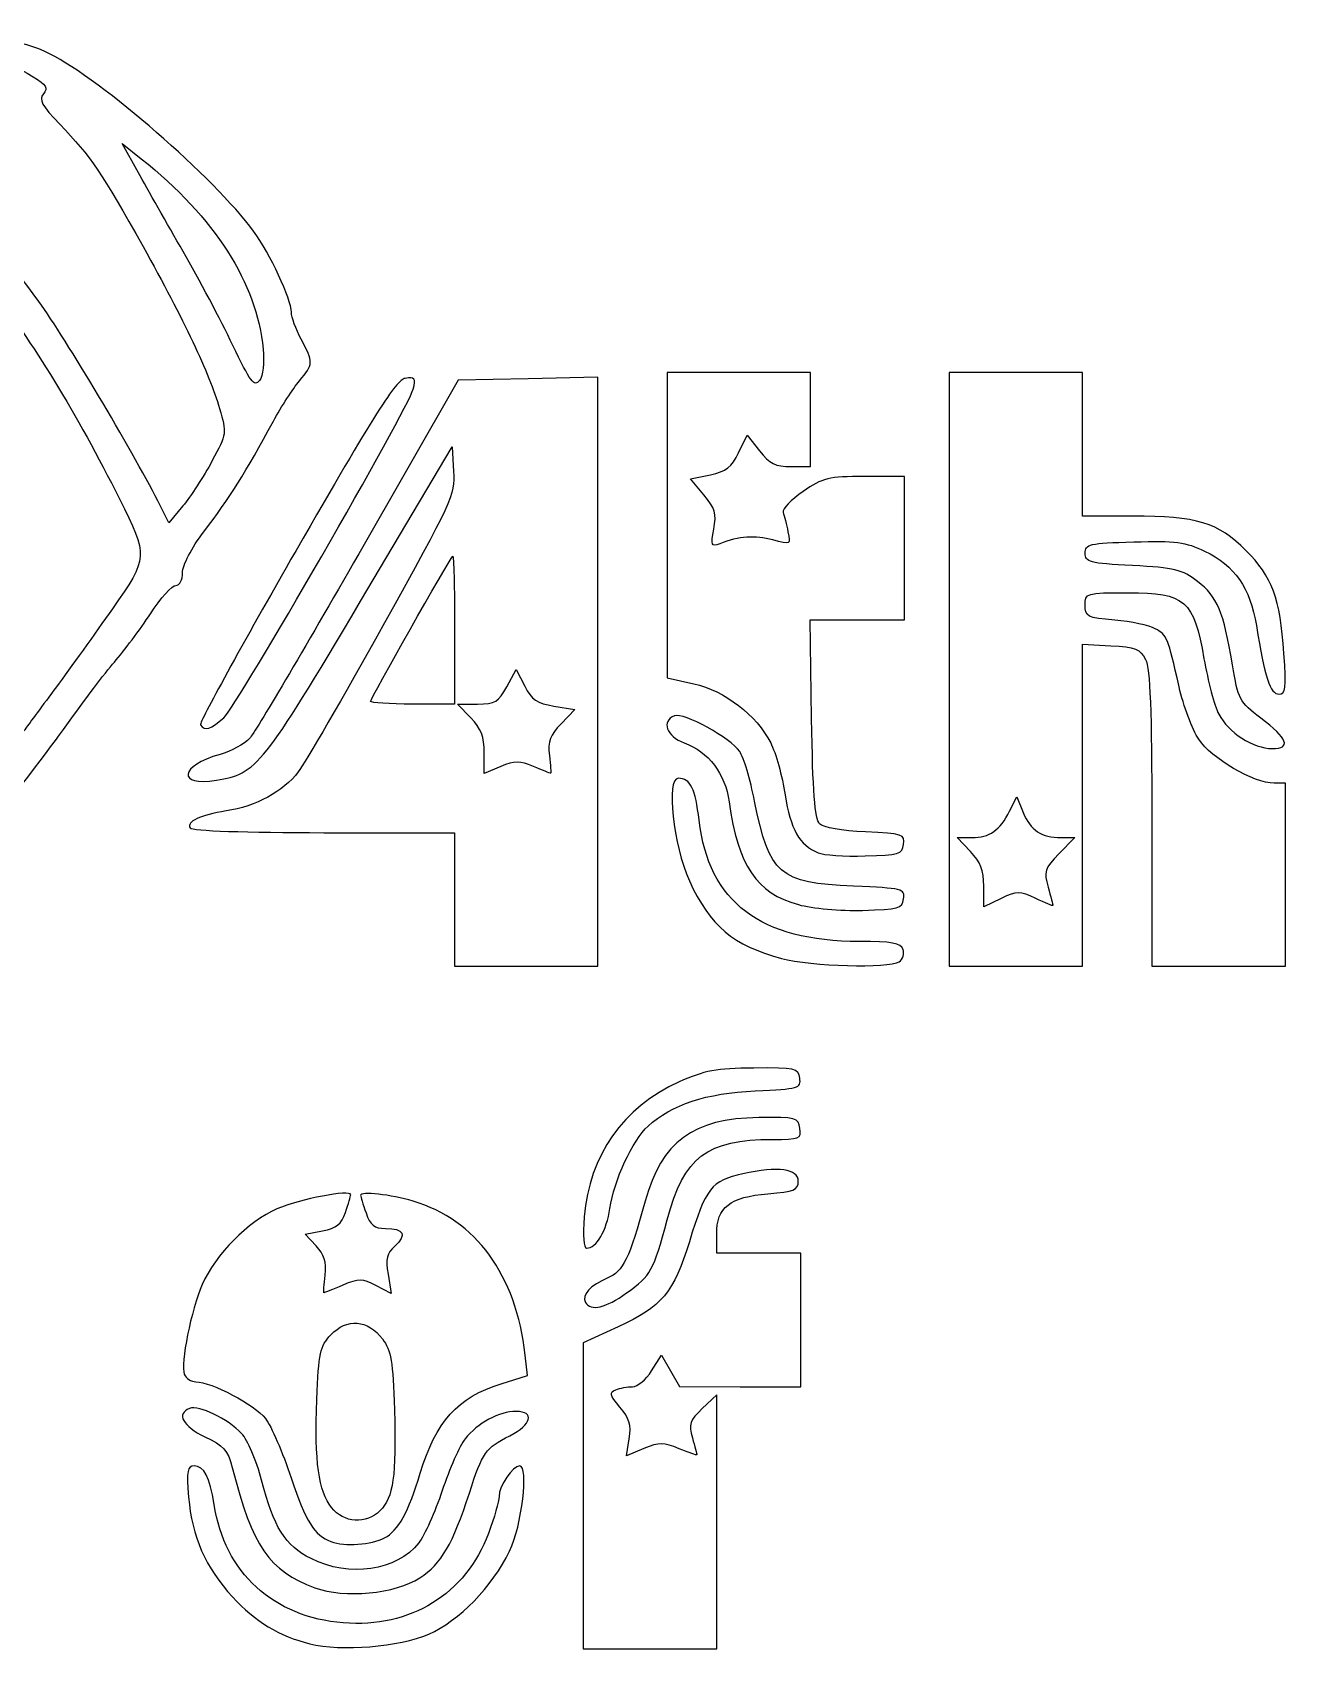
# Model space of a CAD drawing. Header units: centimetres. Extents: x -8.9 to 8.5, y -13.5 to 12.8.
# Drawn here: x 1.33 to 8.06, y 4.12 to 12.78 of the extents above; entities that cross this region are included whole.
import ezdxf

# ---------------------------------------------------------------- set-up
doc = ezdxf.new("R2010")
doc.units = ezdxf.units.CM
doc.header["$MEASUREMENT"] = 0
doc.layers.add('Layer 1', color=7, linetype='Continuous')

msp = doc.modelspace()

# ---------------------------------------------------------------- linework, layer by layer
at = {"layer": 'Layer 1'}
for points, knots in [([(-2.74849, 6.02835), (-2.78274, 6.0626), (-2.76514, 6.11707), (-2.67353, 6.26028), (-2.67353, 6.26028), (-2.6226, 6.3399), (-2.58093, 6.41017), (-2.58093, 6.41643), (-2.58093, 6.41643), (-2.58093, 6.42269), (-2.62716, 6.38159), (-2.68365, 6.3251), (-2.68365, 6.3251), (-2.79097, 6.21778), (-2.87028, 6.19627), (-2.92326, 6.26011), (-2.92326, 6.26011), (-2.94876, 6.29083), (-2.9218, 6.32894), (-2.77824, 6.46516), (-2.77824, 6.46516), (-2.68126, 6.55719), (-2.54956, 6.71322), (-2.48558, 6.8119), (-2.48558, 6.8119), (-2.36065, 7.00459), (-2.35116, 7.02703), (-2.40232, 7.00868), (-2.40232, 7.00868), (-2.49595, 6.97511), (-2.61147, 7.14663), (-2.73949, 7.50934), (-2.73949, 7.50934), (-2.82667, 7.75634), (-2.90485, 8.13273), (-2.88158, 8.19338), (-2.88158, 8.19338), (-2.87303, 8.21566), (-2.87941, 8.25001), (-2.89578, 8.26973), (-2.89578, 8.26973), (-2.91835, 8.29693), (-2.91512, 8.3142), (-2.8824, 8.34136), (-2.8824, 8.34136), (-2.81345, 8.39859), (-2.51323, 8.79327), (-2.46152, 8.89468), (-2.46152, 8.89468), (-2.43555, 8.94561), (-2.33448, 9.07063), (-2.23694, 9.17249), (-2.23694, 9.17249), (-2.13939, 9.27435), (-1.98482, 9.45295), (-1.89345, 9.56937), (-1.89345, 9.56937), (-1.62204, 9.91517), (-1.28691, 10.31535), (-1.03311, 10.59673), (-1.03311, 10.59673), (-0.90214, 10.74193), (-0.74716, 10.91545), (-0.68872, 10.98234), (-0.68872, 10.98234), (-0.63027, 11.04923), (-0.4993, 11.18126), (-0.39768, 11.27575), (-0.39768, 11.27575), (0.18591, 11.81835), (0.77459, 12.43579), (0.89725, 12.63395), (0.89725, 12.63395), (0.92584, 12.68013), (0.96159, 12.72744), (0.9767, 12.73909), (0.9767, 12.73909), (1.02756, 12.7783), (1.27358, 12.73629), (1.41726, 12.66386), (1.41726, 12.66386), (1.69975, 12.52146), (2.29775, 12.00146), (2.50899, 11.71454), (2.50899, 11.71454), (2.59595, 11.59643), (2.71074, 11.34998), (2.71074, 11.2814), (2.71074, 11.2814), (2.71074, 11.25613), (2.73455, 11.19103), (2.76366, 11.13673), (2.76366, 11.13673), (2.83024, 11.0125), (2.82991, 11.00487), (2.75393, 10.91416), (2.75393, 10.91416), (2.71947, 10.87303), (2.65697, 10.77624), (2.61502, 10.69908), (2.61502, 10.69908), (2.46494, 10.42299), (2.37955, 10.28723), (2.24273, 10.10716), (2.24273, 10.10716), (2.17665, 10.02019), (2.12866, 9.92836), (2.12866, 9.88888), (2.12866, 9.88888), (2.12866, 9.84909), (2.1137, 9.82072), (2.09272, 9.82072), (2.09272, 9.82072), (2.07295, 9.82072), (2.01172, 9.75226), (1.95664, 9.66858), (1.95664, 9.66858), (1.90156, 9.58491), (1.815, 9.46882), (1.76427, 9.41061), (1.76427, 9.41061), (1.71354, 9.3524), (1.59916, 9.20157), (1.51009, 9.07542), (1.51009, 9.07542), (1.42102, 8.94927), (1.21023, 8.67543), (1.04168, 8.46688), (1.04168, 8.46688), (0.87312, 8.25833), (0.69669, 8.03412), (0.6496, 7.96863), (0.6496, 7.96863), (0.60251, 7.90315), (0.44818, 7.72455), (0.30664, 7.57175), (0.30664, 7.57175), (0.1651, 7.41895), (-0.10197, 7.11296), (-0.28686, 6.89176), (-0.28686, 6.89176), (-0.47175, 6.67056), (-0.67823, 6.44434), (-0.7457, 6.38905), (-0.7457, 6.38905), (-0.81317, 6.33376), (-0.89949, 6.26015), (-0.93751, 6.22548), (-0.93751, 6.22548), (-1.02909, 6.14198), (-1.15593, 6.09008), (-1.26846, 6.09008), (-1.26846, 6.09008), (-1.38852, 6.09008), (-1.68796, 6.24683), (-1.84009, 6.38932), (-1.84009, 6.38932), (-1.90557, 6.45065), (-2.00237, 6.54034), (-2.0552, 6.58862), (-2.0552, 6.58862), (-2.0552, 6.58862), (-2.15125, 6.6764), (-2.15125, 6.6764), (-2.15125, 6.6764), (-2.15125, 6.6764), (-2.2989, 6.48246), (-2.2989, 6.48246), (-2.2989, 6.48246), (-2.38011, 6.37579), (-2.47083, 6.25687), (-2.5005, 6.21819), (-2.5005, 6.21819), (-2.53018, 6.17951), (-2.55446, 6.12933), (-2.55446, 6.10667), (-2.55446, 6.10667), (-2.55446, 6.04036), (-2.70125, 5.98111), (-2.74849, 6.02834), (-2.74849, 6.02834), (-2.74849, 6.02834), (-2.74849, 6.02835), (-2.74849, 6.02835)], [0, 0, 0, 0, 0.0212766, 0.0212766, 0.0212766, 0.0212766, 0.0425532, 0.0425532, 0.0425532, 0.0425532, 0.0638298, 0.0638298, 0.0638298, 0.0638298, 0.0851064, 0.0851064, 0.0851064, 0.0851064, 0.106383, 0.106383, 0.106383, 0.106383, 0.1276596, 0.1276596, 0.1276596, 0.1276596, 0.1489362, 0.1489362, 0.1489362, 0.1489362, 0.1702128, 0.1702128, 0.1702128, 0.1702128, 0.1914894, 0.1914894, 0.1914894, 0.1914894, 0.212766, 0.212766, 0.212766, 0.212766, 0.2340426, 0.2340426, 0.2340426, 0.2340426, 0.2553191, 0.2553191, 0.2553191, 0.2553191, 0.2765957, 0.2765957, 0.2765957, 0.2765957, 0.2978723, 0.2978723, 0.2978723, 0.2978723, 0.3191489, 0.3191489, 0.3191489, 0.3191489, 0.3404255, 0.3404255, 0.3404255, 0.3404255, 0.3617021, 0.3617021, 0.3617021, 0.3617021, 0.3829787, 0.3829787, 0.3829787, 0.3829787, 0.4042553, 0.4042553, 0.4042553, 0.4042553, 0.4255319, 0.4255319, 0.4255319, 0.4255319, 0.4468085, 0.4468085, 0.4468085, 0.4468085, 0.4680851, 0.4680851, 0.4680851, 0.4680851, 0.4893617, 0.4893617, 0.4893617, 0.4893617, 0.5106383, 0.5106383, 0.5106383, 0.5106383, 0.5319149, 0.5319149, 0.5319149, 0.5319149, 0.5531915, 0.5531915, 0.5531915, 0.5531915, 0.5744681, 0.5744681, 0.5744681, 0.5744681, 0.5957447, 0.5957447, 0.5957447, 0.5957447, 0.6170213, 0.6170213, 0.6170213, 0.6170213, 0.6382979, 0.6382979, 0.6382979, 0.6382979, 0.6595745, 0.6595745, 0.6595745, 0.6595745, 0.6808511, 0.6808511, 0.6808511, 0.6808511, 0.7021277, 0.7021277, 0.7021277, 0.7021277, 0.7234043, 0.7234043, 0.7234043, 0.7234043, 0.7446809, 0.7446809, 0.7446809, 0.7446809, 0.7659574, 0.7659574, 0.7659574, 0.7659574, 0.787234, 0.787234, 0.787234, 0.787234, 0.8085106, 0.8085106, 0.8085106, 0.8085106, 0.8297872, 0.8297872, 0.8297872, 0.8297872, 0.8510638, 0.8510638, 0.8510638, 0.8510638, 0.8723404, 0.8723404, 0.8723404, 0.8723404, 0.893617, 0.893617, 0.893617, 0.893617, 0.9148936, 0.9148936, 0.9148936, 0.9148936, 0.9361702, 0.9361702, 0.9361702, 0.9361702, 0.9574468, 0.9574468, 0.9574468, 0.9574468, 1, 1, 1, 1]), ([(2.28613, 10.4852), (2.36517, 10.63209), (2.36562, 10.63523), (2.32661, 10.7666), (2.32661, 10.7666), (2.26985, 10.95774), (2.1368, 11.23938), (1.91727, 11.63311), (1.91727, 11.63311), (1.69841, 12.02565), (1.63886, 12.11307), (1.47216, 12.28664), (1.47216, 12.28664), (1.37482, 12.38799), (1.35859, 12.41809), (1.38446, 12.44925), (1.38446, 12.44925), (1.41041, 12.48051), (1.40032, 12.49729), (1.32926, 12.5411), (1.32926, 12.5411), (1.14977, 12.65176), (1.11347, 12.6456), (0.9943, 12.48429), (0.9943, 12.48429), (0.93519, 12.40427), (0.85523, 12.30504), (0.81662, 12.26377), (0.81662, 12.26377), (0.65534, 12.09139), (0.65529, 12.08849), (0.81045, 11.94641), (0.81045, 11.94641), (1.04956, 11.72747), (1.19937, 11.56182), (1.36035, 11.3384), (1.36035, 11.3384), (1.50341, 11.13985), (1.8549, 10.55014), (1.99596, 10.27202), (1.99596, 10.27202), (1.99596, 10.27202), (2.05557, 10.15448), (2.05557, 10.15448), (2.05557, 10.15448), (2.05557, 10.15448), (2.13089, 10.24557), (2.13089, 10.24557), (2.13089, 10.24557), (2.17232, 10.29567), (2.24218, 10.4035), (2.28614, 10.4852), (2.28614, 10.4852), (2.28614, 10.4852), (2.28613, 10.4852), (2.28613, 10.4852)], [0, 0, 0, 0, 0.0666667, 0.0666667, 0.0666667, 0.0666667, 0.1333333, 0.1333333, 0.1333333, 0.1333333, 0.2, 0.2, 0.2, 0.2, 0.2666667, 0.2666667, 0.2666667, 0.2666667, 0.3333333, 0.3333333, 0.3333333, 0.3333333, 0.4, 0.4, 0.4, 0.4, 0.4666667, 0.4666667, 0.4666667, 0.4666667, 0.5333333, 0.5333333, 0.5333333, 0.5333333, 0.6, 0.6, 0.6, 0.6, 0.6666667, 0.6666667, 0.6666667, 0.6666667, 0.7333333, 0.7333333, 0.7333333, 0.7333333, 0.8, 0.8, 0.8, 0.8, 0.8666667, 0.8666667, 0.8666667, 0.8666667, 1, 1, 1, 1]), ([(2.55969, 11.08463), (2.5253, 11.4391), (2.30364, 11.78516), (1.9077, 12.10252), (1.9077, 12.10252), (1.9077, 12.10252), (1.8058, 12.1842), (1.8058, 12.1842), (1.8058, 12.1842), (1.8058, 12.1842), (1.89233, 12.02772), (1.89233, 12.02772), (1.89233, 12.02772), (1.93992, 11.94166), (2.04752, 11.75218), (2.13143, 11.60666), (2.13143, 11.60666), (2.21534, 11.46114), (2.33453, 11.23653), (2.39629, 11.10753), (2.39629, 11.10753), (2.49192, 10.90779), (2.51328, 10.87941), (2.5402, 10.91624), (2.5402, 10.91624), (2.55899, 10.94193), (2.5669, 11.01029), (2.55968, 11.08464), (2.55968, 11.08464), (2.55968, 11.08464), (2.55969, 11.08463), (2.55969, 11.08463)], [0, 0, 0, 0, 0.1111111, 0.1111111, 0.1111111, 0.1111111, 0.2222222, 0.2222222, 0.2222222, 0.2222222, 0.3333333, 0.3333333, 0.3333333, 0.3333333, 0.4444444, 0.4444444, 0.4444444, 0.4444444, 0.5555556, 0.5555556, 0.5555556, 0.5555556, 0.6666667, 0.6666667, 0.6666667, 0.6666667, 0.7777778, 0.7777778, 0.7777778, 0.7777778, 1, 1, 1, 1]), ([(1.45397, 9.27833), (1.52673, 9.37651), (1.66133, 9.56383), (1.75309, 9.69459), (1.75309, 9.69459), (1.94529, 9.96849), (1.94573, 9.97539), (1.79096, 10.28373), (1.79096, 10.28373), (1.56112, 10.74162), (1.32625, 11.12507), (1.09409, 11.42144), (1.09409, 11.42144), (0.97356, 11.57531), (0.59268, 11.93738), (0.55135, 11.93738), (0.55135, 11.93738), (0.52938, 11.93738), (-0.01384, 11.41664), (-0.04875, 11.3621), (-0.04875, 11.3621), (-0.06154, 11.34212), (-0.04777, 11.30578), (-0.01367, 11.2695), (-0.01367, 11.2695), (0.0172, 11.23665), (0.0971, 11.13239), (0.16389, 11.0378), (0.16389, 11.0378), (0.23068, 10.94321), (0.33423, 10.80629), (0.39401, 10.73353), (0.39401, 10.73353), (0.79004, 10.25152), (0.96012, 9.93388), (1.1661, 9.29155), (1.1661, 9.29155), (1.26231, 8.99155), (1.25425, 9.00676), (1.29049, 9.05678), (1.29049, 9.05678), (1.30764, 9.08045), (1.38121, 9.18015), (1.45397, 9.27834), (1.45397, 9.27834), (1.45397, 9.27834), (1.45397, 9.27833), (1.45397, 9.27833)], [0, 0, 0, 0, 0.0769231, 0.0769231, 0.0769231, 0.0769231, 0.1538462, 0.1538462, 0.1538462, 0.1538462, 0.2307692, 0.2307692, 0.2307692, 0.2307692, 0.3076923, 0.3076923, 0.3076923, 0.3076923, 0.3846154, 0.3846154, 0.3846154, 0.3846154, 0.4615385, 0.4615385, 0.4615385, 0.4615385, 0.5384615, 0.5384615, 0.5384615, 0.5384615, 0.6153846, 0.6153846, 0.6153846, 0.6153846, 0.6923077, 0.6923077, 0.6923077, 0.6923077, 0.7692308, 0.7692308, 0.7692308, 0.7692308, 0.8461538, 0.8461538, 0.8461538, 0.8461538, 1, 1, 1, 1]), ([(3.58386, 8.1406), (3.58386, 8.1406), (3.58386, 8.49779), (3.58386, 8.49779), (3.58386, 8.49779), (3.58386, 8.49779), (2.88428, 8.49779), (2.88428, 8.49779), (2.88428, 8.49779), (2.47107, 8.49779), (2.17834, 8.50808), (2.16916, 8.52292), (2.16916, 8.52292), (2.14809, 8.55701), (2.22407, 8.59275), (2.36259, 8.61393), (2.36259, 8.61393), (2.51992, 8.63798), (2.6682, 8.71837), (2.74786, 8.82282), (2.74786, 8.82282), (2.78452, 8.87088), (2.98823, 9.22252), (3.20055, 9.60423), (3.20055, 9.60423), (3.57004, 10.26852), (3.58624, 10.30391), (3.57861, 10.43016), (3.57861, 10.43016), (3.57861, 10.43016), (3.57064, 10.56206), (3.57064, 10.56206), (3.57064, 10.56206), (3.57064, 10.56206), (3.08116, 9.73593), (3.08116, 9.73593), (3.08116, 9.73593), (2.56033, 8.85689), (2.52452, 8.81236), (2.31102, 8.77822), (2.31102, 8.77822), (2.09726, 8.74404), (2.11202, 8.85515), (2.3294, 8.91657), (2.3294, 8.91657), (2.38888, 8.93338), (2.46032, 8.97216), (2.48815, 9.00277), (2.48815, 9.00277), (2.51598, 9.03337), (2.77824, 9.47698), (3.07094, 9.98857), (3.07094, 9.98857), (3.07094, 9.98857), (3.60312, 10.91873), (3.60312, 10.91873), (3.60312, 10.91873), (3.60312, 10.91873), (3.97714, 10.92607), (3.97714, 10.92607), (3.97714, 10.92607), (3.97714, 10.92607), (4.35116, 10.93341), (4.35116, 10.93341), (4.35116, 10.93341), (4.35116, 10.93341), (4.35116, 9.35841), (4.35116, 9.35841), (4.35116, 9.35841), (4.35116, 9.35841), (4.35116, 7.78341), (4.35116, 7.78341), (4.35116, 7.78341), (4.35116, 7.78341), (3.96751, 7.78341), (3.96751, 7.78341), (3.96751, 7.78341), (3.96751, 7.78341), (3.58386, 7.78341), (3.58386, 7.78341), (3.58386, 7.78341), (3.58386, 7.78341), (3.58386, 8.1406), (3.58386, 8.1406)], [0, 0, 0, 0, 0.0454545, 0.0454545, 0.0454545, 0.0454545, 0.0909091, 0.0909091, 0.0909091, 0.0909091, 0.1363636, 0.1363636, 0.1363636, 0.1363636, 0.1818182, 0.1818182, 0.1818182, 0.1818182, 0.2272727, 0.2272727, 0.2272727, 0.2272727, 0.2727273, 0.2727273, 0.2727273, 0.2727273, 0.3181818, 0.3181818, 0.3181818, 0.3181818, 0.3636364, 0.3636364, 0.3636364, 0.3636364, 0.4090909, 0.4090909, 0.4090909, 0.4090909, 0.4545455, 0.4545455, 0.4545455, 0.4545455, 0.5, 0.5, 0.5, 0.5, 0.5454545, 0.5454545, 0.5454545, 0.5454545, 0.5909091, 0.5909091, 0.5909091, 0.5909091, 0.6363636, 0.6363636, 0.6363636, 0.6363636, 0.6818182, 0.6818182, 0.6818182, 0.6818182, 0.7272727, 0.7272727, 0.7272727, 0.7272727, 0.7727273, 0.7727273, 0.7727273, 0.7727273, 0.8181818, 0.8181818, 0.8181818, 0.8181818, 0.8636364, 0.8636364, 0.8636364, 0.8636364, 0.9090909, 0.9090909, 0.9090909, 0.9090909, 1, 1, 1, 1]), ([(2.22465, 9.07437), (2.21752, 9.0859), (2.44751, 9.50559), (2.73573, 10.00703), (2.73573, 10.00703), (3.15479, 10.73609), (3.27171, 10.92051), (3.31942, 10.92763), (3.31942, 10.92763), (3.3711, 10.93535), (3.37687, 10.92774), (3.36256, 10.87072), (3.36256, 10.87072), (3.33626, 10.76594), (2.4216, 9.17878), (2.34957, 9.11294), (2.34957, 9.11294), (2.2811, 9.05035), (2.24616, 9.03956), (2.22465, 9.07437)], [0, 0, 0, 0, 0.1666667, 0.1666667, 0.1666667, 0.1666667, 0.3333333, 0.3333333, 0.3333333, 0.3333333, 0.5, 0.5, 0.5, 0.5, 0.6666667, 0.6666667, 0.6666667, 0.6666667, 1, 1, 1, 1]), ([(5.52854, 8.38998), (5.42896, 8.43173), (5.38071, 8.51652), (5.35231, 8.69971), (5.35231, 8.69971), (5.33681, 8.79966), (5.30208, 8.92481), (5.27511, 8.97781), (5.27511, 8.97781), (5.19982, 9.12583), (5.02852, 9.25772), (4.86363, 9.29462), (4.86363, 9.29462), (4.86363, 9.29462), (4.72156, 9.32641), (4.72156, 9.32641), (4.72156, 9.32641), (4.72156, 9.32641), (4.72156, 10.14241), (4.72156, 10.14241), (4.72156, 10.14241), (4.72156, 10.14241), (4.72156, 10.95841), (4.72156, 10.95841), (4.72156, 10.95841), (4.72156, 10.95841), (5.10521, 10.95841), (5.10521, 10.95841), (5.10521, 10.95841), (5.10521, 10.95841), (5.48886, 10.95841), (5.48886, 10.95841), (5.48886, 10.95841), (5.48886, 10.95841), (5.48886, 10.70706), (5.48886, 10.70706), (5.48886, 10.70706), (5.48886, 10.70706), (5.48886, 10.45571), (5.48886, 10.45571), (5.48886, 10.45571), (5.48886, 10.45571), (5.38494, 10.45571), (5.38494, 10.45571), (5.38494, 10.45571), (5.29954, 10.45571), (5.26925, 10.47075), (5.21495, 10.54014), (5.21495, 10.54014), (5.21495, 10.54014), (5.14887, 10.62457), (5.14887, 10.62457), (5.14887, 10.62457), (5.14887, 10.62457), (5.10374, 10.52994), (5.10374, 10.52994), (5.10374, 10.52994), (5.06727, 10.45346), (5.0382, 10.43092), (4.95223, 10.41243), (4.95223, 10.41243), (4.95223, 10.41243), (4.84584, 10.38956), (4.84584, 10.38956), (4.84584, 10.38956), (4.84584, 10.38956), (4.9174, 10.30469), (4.9174, 10.30469), (4.9174, 10.30469), (4.97806, 10.23275), (4.98616, 10.20489), (4.97058, 10.12183), (4.97058, 10.12183), (4.95393, 10.03309), (4.95692, 10.02566), (5.00224, 10.04319), (5.00224, 10.04319), (5.10572, 10.0832), (5.19211, 10.08935), (5.28605, 10.06342), (5.28605, 10.06342), (5.38194, 10.03694), (5.38279, 10.0374), (5.36755, 10.10728), (5.36755, 10.10728), (5.35908, 10.14612), (5.34766, 10.19253), (5.34217, 10.21042), (5.34217, 10.21042), (5.33668, 10.22831), (5.38447, 10.27891), (5.44837, 10.32287), (5.44837, 10.32287), (5.55408, 10.3956), (5.58377, 10.4028), (5.77806, 10.4028), (5.77806, 10.4028), (5.77806, 10.4028), (5.99157, 10.4028), (5.99157, 10.4028), (5.99157, 10.4028), (5.99157, 10.4028), (5.99157, 10.01915), (5.99157, 10.01915), (5.99157, 10.01915), (5.99157, 10.01915), (5.99157, 9.6355), (5.99157, 9.6355), (5.99157, 9.6355), (5.99157, 9.6355), (5.73867, 9.6355), (5.73867, 9.6355), (5.73867, 9.6355), (5.73867, 9.6355), (5.48577, 9.6355), (5.48577, 9.6355), (5.48577, 9.6355), (5.48577, 9.6355), (5.49393, 9.1076), (5.49393, 9.1076), (5.49393, 9.1076), (5.49992, 8.7199), (5.51118, 8.57061), (5.53634, 8.5455), (5.53634, 8.5455), (5.55668, 8.5252), (5.65669, 8.5074), (5.78255, 8.50168), (5.78255, 8.50168), (5.98159, 8.49264), (5.99401, 8.4886), (5.98642, 8.43539), (5.98642, 8.43539), (5.97906, 8.38381), (5.96053, 8.37824), (5.7799, 8.37326), (5.7799, 8.37326), (5.67076, 8.37025), (5.55765, 8.37778), (5.52855, 8.38998), (5.52855, 8.38998), (5.52855, 8.38998), (5.52854, 8.38998), (5.52854, 8.38998)], [0, 0, 0, 0, 0.027027, 0.027027, 0.027027, 0.027027, 0.0540541, 0.0540541, 0.0540541, 0.0540541, 0.0810811, 0.0810811, 0.0810811, 0.0810811, 0.1081081, 0.1081081, 0.1081081, 0.1081081, 0.1351351, 0.1351351, 0.1351351, 0.1351351, 0.1621622, 0.1621622, 0.1621622, 0.1621622, 0.1891892, 0.1891892, 0.1891892, 0.1891892, 0.2162162, 0.2162162, 0.2162162, 0.2162162, 0.2432432, 0.2432432, 0.2432432, 0.2432432, 0.2702703, 0.2702703, 0.2702703, 0.2702703, 0.2972973, 0.2972973, 0.2972973, 0.2972973, 0.3243243, 0.3243243, 0.3243243, 0.3243243, 0.3513514, 0.3513514, 0.3513514, 0.3513514, 0.3783784, 0.3783784, 0.3783784, 0.3783784, 0.4054054, 0.4054054, 0.4054054, 0.4054054, 0.4324324, 0.4324324, 0.4324324, 0.4324324, 0.4594595, 0.4594595, 0.4594595, 0.4594595, 0.4864865, 0.4864865, 0.4864865, 0.4864865, 0.5135135, 0.5135135, 0.5135135, 0.5135135, 0.5405405, 0.5405405, 0.5405405, 0.5405405, 0.5675676, 0.5675676, 0.5675676, 0.5675676, 0.5945946, 0.5945946, 0.5945946, 0.5945946, 0.6216216, 0.6216216, 0.6216216, 0.6216216, 0.6486486, 0.6486486, 0.6486486, 0.6486486, 0.6756757, 0.6756757, 0.6756757, 0.6756757, 0.7027027, 0.7027027, 0.7027027, 0.7027027, 0.7297297, 0.7297297, 0.7297297, 0.7297297, 0.7567568, 0.7567568, 0.7567568, 0.7567568, 0.7837838, 0.7837838, 0.7837838, 0.7837838, 0.8108108, 0.8108108, 0.8108108, 0.8108108, 0.8378378, 0.8378378, 0.8378378, 0.8378378, 0.8648649, 0.8648649, 0.8648649, 0.8648649, 0.8918919, 0.8918919, 0.8918919, 0.8918919, 0.9189189, 0.9189189, 0.9189189, 0.9189189, 0.9459459, 0.9459459, 0.9459459, 0.9459459, 1, 1, 1, 1]), ([(6.22969, 9.37091), (6.22969, 9.37091), (6.22969, 10.95841), (6.22969, 10.95841), (6.22969, 10.95841), (6.22969, 10.95841), (6.58688, 10.95841), (6.58688, 10.95841), (6.58688, 10.95841), (6.58688, 10.95841), (6.94407, 10.95841), (6.94407, 10.95841), (6.94407, 10.95841), (6.94407, 10.95841), (6.94407, 10.57476), (6.94407, 10.57476), (6.94407, 10.57476), (6.94407, 10.57476), (6.94407, 10.19111), (6.94407, 10.19111), (6.94407, 10.19111), (6.94407, 10.19111), (7.2122, 10.19111), (7.2122, 10.19111), (7.2122, 10.19111), (7.55565, 10.19111), (7.66761, 10.157), (7.81774, 10.00663), (7.81774, 10.00663), (7.95851, 9.86564), (7.99992, 9.75356), (8.0209, 9.45689), (8.0209, 9.45689), (8.03426, 9.26797), (8.03063, 9.23861), (7.99398, 9.23861), (7.99398, 9.23861), (7.94775, 9.23861), (7.91813, 9.32849), (7.87319, 9.60507), (7.87319, 9.60507), (7.8402, 9.80812), (7.75876, 9.92532), (7.59586, 10.00418), (7.59586, 10.00418), (7.49615, 10.05245), (7.44044, 10.05968), (7.21811, 10.05319), (7.21811, 10.05319), (6.97749, 10.04617), (6.95732, 10.04149), (6.95732, 9.99267), (6.95732, 9.99267), (6.95732, 9.94436), (6.97937, 9.9386), (7.21075, 9.92652), (7.21075, 9.92652), (7.43522, 9.9148), (7.47503, 9.90501), (7.55917, 9.84082), (7.55917, 9.84082), (7.66486, 9.7602), (7.69746, 9.68224), (7.74506, 9.39629), (7.74506, 9.39629), (7.77602, 9.21031), (7.78304, 9.19709), (7.89659, 9.11106), (7.89659, 9.11106), (8.04179, 9.00105), (8.06193, 8.94751), (7.95806, 8.94765), (7.95806, 8.94765), (7.85665, 8.94778), (7.72285, 9.03383), (7.67243, 9.13133), (7.67243, 9.13133), (7.6496, 9.17549), (7.6139, 9.30909), (7.5931, 9.42823), (7.5931, 9.42823), (7.53845, 9.7413), (7.4929, 9.78099), (7.18829, 9.78099), (7.18829, 9.78099), (6.95956, 9.78099), (6.95732, 9.78035), (6.95732, 9.71484), (6.95732, 9.71484), (6.95732, 9.65318), (6.96808, 9.64775), (7.11607, 9.63482), (7.11607, 9.63482), (7.20338, 9.62719), (7.3008, 9.60636), (7.33256, 9.58855), (7.33256, 9.58855), (7.39615, 9.55287), (7.39945, 9.54483), (7.45982, 9.27828), (7.45982, 9.27828), (7.48289, 9.17642), (7.53027, 9.04989), (7.56511, 8.9971), (7.56511, 8.9971), (7.63236, 8.89521), (7.86035, 8.76234), (7.96792, 8.76234), (7.96792, 8.76234), (7.96792, 8.76234), (8.02887, 8.76234), (8.02887, 8.76234), (8.02887, 8.76234), (8.02887, 8.76234), (8.02887, 8.27286), (8.02887, 8.27286), (8.02887, 8.27286), (8.02887, 8.27286), (8.02887, 7.78338), (8.02887, 7.78338), (8.02887, 7.78338), (8.02887, 7.78338), (7.67168, 7.78338), (7.67168, 7.78338), (7.67168, 7.78338), (7.67168, 7.78338), (7.31449, 7.78338), (7.31449, 7.78338), (7.31449, 7.78338), (7.31449, 7.78338), (7.31409, 8.57052), (7.31409, 8.57052), (7.31409, 8.57052), (7.3138, 9.15025), (7.30492, 9.37508), (7.28036, 9.4238), (7.28036, 9.4238), (7.25152, 9.48103), (7.2266, 9.49102), (7.09554, 9.49788), (7.09554, 9.49788), (7.09554, 9.49788), (6.94406, 9.50582), (6.94406, 9.50582), (6.94406, 9.50582), (6.94406, 9.50582), (6.94406, 8.6446), (6.94406, 8.6446), (6.94406, 8.6446), (6.94406, 8.6446), (6.94406, 7.78338), (6.94406, 7.78338), (6.94406, 7.78338), (6.94406, 7.78338), (6.58687, 7.78338), (6.58687, 7.78338), (6.58687, 7.78338), (6.58687, 7.78338), (6.22968, 7.78338), (6.22968, 7.78338), (6.22968, 7.78338), (6.22968, 7.78338), (6.22968, 9.37088), (6.22968, 9.37088), (6.22968, 9.37088), (6.22968, 9.37088), (6.22969, 9.37091), (6.22969, 9.37091)], [0, 0, 0, 0, 0.0232558, 0.0232558, 0.0232558, 0.0232558, 0.0465116, 0.0465116, 0.0465116, 0.0465116, 0.0697674, 0.0697674, 0.0697674, 0.0697674, 0.0930233, 0.0930233, 0.0930233, 0.0930233, 0.1162791, 0.1162791, 0.1162791, 0.1162791, 0.1395349, 0.1395349, 0.1395349, 0.1395349, 0.1627907, 0.1627907, 0.1627907, 0.1627907, 0.1860465, 0.1860465, 0.1860465, 0.1860465, 0.2093023, 0.2093023, 0.2093023, 0.2093023, 0.2325581, 0.2325581, 0.2325581, 0.2325581, 0.255814, 0.255814, 0.255814, 0.255814, 0.2790698, 0.2790698, 0.2790698, 0.2790698, 0.3023256, 0.3023256, 0.3023256, 0.3023256, 0.3255814, 0.3255814, 0.3255814, 0.3255814, 0.3488372, 0.3488372, 0.3488372, 0.3488372, 0.372093, 0.372093, 0.372093, 0.372093, 0.3953488, 0.3953488, 0.3953488, 0.3953488, 0.4186047, 0.4186047, 0.4186047, 0.4186047, 0.4418605, 0.4418605, 0.4418605, 0.4418605, 0.4651163, 0.4651163, 0.4651163, 0.4651163, 0.4883721, 0.4883721, 0.4883721, 0.4883721, 0.5116279, 0.5116279, 0.5116279, 0.5116279, 0.5348837, 0.5348837, 0.5348837, 0.5348837, 0.5581395, 0.5581395, 0.5581395, 0.5581395, 0.5813953, 0.5813953, 0.5813953, 0.5813953, 0.6046512, 0.6046512, 0.6046512, 0.6046512, 0.627907, 0.627907, 0.627907, 0.627907, 0.6511628, 0.6511628, 0.6511628, 0.6511628, 0.6744186, 0.6744186, 0.6744186, 0.6744186, 0.6976744, 0.6976744, 0.6976744, 0.6976744, 0.7209302, 0.7209302, 0.7209302, 0.7209302, 0.744186, 0.744186, 0.744186, 0.744186, 0.7674419, 0.7674419, 0.7674419, 0.7674419, 0.7906977, 0.7906977, 0.7906977, 0.7906977, 0.8139535, 0.8139535, 0.8139535, 0.8139535, 0.8372093, 0.8372093, 0.8372093, 0.8372093, 0.8604651, 0.8604651, 0.8604651, 0.8604651, 0.8837209, 0.8837209, 0.8837209, 0.8837209, 0.9069767, 0.9069767, 0.9069767, 0.9069767, 0.9302326, 0.9302326, 0.9302326, 0.9302326, 0.9534884, 0.9534884, 0.9534884, 0.9534884, 1, 1, 1, 1]), ([(3.58386, 9.58698), (3.58386, 9.80769), (3.5795, 9.9833), (3.57416, 9.97724), (3.57416, 9.97724), (3.55294, 9.95311), (3.13407, 9.21334), (3.13407, 9.19999), (3.13407, 9.19999), (3.13407, 9.19213), (3.23527, 9.18569), (3.35897, 9.18569), (3.35897, 9.18569), (3.35897, 9.18569), (3.58387, 9.18569), (3.58387, 9.18569), (3.58387, 9.18569), (3.58387, 9.18569), (3.58387, 9.58697), (3.58387, 9.58697), (3.58387, 9.58697), (3.58387, 9.58697), (3.58386, 9.58698), (3.58386, 9.58698)], [0, 0, 0, 0, 0.1428571, 0.1428571, 0.1428571, 0.1428571, 0.2857143, 0.2857143, 0.2857143, 0.2857143, 0.4285714, 0.4285714, 0.4285714, 0.4285714, 0.5714286, 0.5714286, 0.5714286, 0.5714286, 0.7142857, 0.7142857, 0.7142857, 0.7142857, 1, 1, 1, 1]), ([(4.00583, 8.85178), (4.05358, 8.8317), (4.09484, 8.81528), (4.09752, 8.81528), (4.09752, 8.81528), (4.1002, 8.81528), (4.09752, 8.85781), (4.09137, 8.9098), (4.09137, 8.9098), (4.0825, 8.98578), (4.09471, 9.01932), (4.15363, 9.08082), (4.15363, 9.08082), (4.15363, 9.08082), (4.22692, 9.15733), (4.22692, 9.15733), (4.22692, 9.15733), (4.22692, 9.15733), (4.11585, 9.17509), (4.11585, 9.17509), (4.11585, 9.17509), (4.02463, 9.18968), (3.99662, 9.20876), (3.95909, 9.2819), (3.95909, 9.2819), (3.95909, 9.2819), (3.9134, 9.37095), (3.9134, 9.37095), (3.9134, 9.37095), (3.9134, 9.37095), (3.86352, 9.27832), (3.86352, 9.27832), (3.86352, 9.27832), (3.8192, 9.19603), (3.80173, 9.18569), (3.70702, 9.18569), (3.70702, 9.18569), (3.70702, 9.18569), (3.6004, 9.18569), (3.6004, 9.18569), (3.6004, 9.18569), (3.6004, 9.18569), (3.6715, 9.11148), (3.6715, 9.11148), (3.6715, 9.11148), (3.72564, 9.05497), (3.7426, 9.01071), (3.7426, 8.92592), (3.7426, 8.92592), (3.7426, 8.92592), (3.7426, 8.81456), (3.7426, 8.81456), (3.7426, 8.81456), (3.7426, 8.81456), (3.83081, 8.85142), (3.83081, 8.85142), (3.83081, 8.85142), (3.90591, 8.8828), (3.93192, 8.88285), (4.00583, 8.85177), (4.00583, 8.85177), (4.00583, 8.85177), (4.00583, 8.85178), (4.00583, 8.85178)], [0, 0, 0, 0, 0.0588235, 0.0588235, 0.0588235, 0.0588235, 0.1176471, 0.1176471, 0.1176471, 0.1176471, 0.1764706, 0.1764706, 0.1764706, 0.1764706, 0.2352941, 0.2352941, 0.2352941, 0.2352941, 0.2941176, 0.2941176, 0.2941176, 0.2941176, 0.3529412, 0.3529412, 0.3529412, 0.3529412, 0.4117647, 0.4117647, 0.4117647, 0.4117647, 0.4705882, 0.4705882, 0.4705882, 0.4705882, 0.5294118, 0.5294118, 0.5294118, 0.5294118, 0.5882353, 0.5882353, 0.5882353, 0.5882353, 0.6470588, 0.6470588, 0.6470588, 0.6470588, 0.7058824, 0.7058824, 0.7058824, 0.7058824, 0.7647059, 0.7647059, 0.7647059, 0.7647059, 0.8235294, 0.8235294, 0.8235294, 0.8235294, 0.8823529, 0.8823529, 0.8823529, 0.8823529, 1, 1, 1, 1]), ([(5.42366, 8.11277), (5.19925, 8.17385), (5.10008, 8.3211), (5.05311, 8.66302), (5.05311, 8.66302), (5.03255, 8.81264), (4.942, 8.93141), (4.81286, 8.97811), (4.81286, 8.97811), (4.71742, 9.01262), (4.68735, 9.09486), (4.75998, 9.12273), (4.75998, 9.12273), (4.81038, 9.14207), (5.06169, 9.00448), (5.10965, 8.93129), (5.10965, 8.93129), (5.13025, 8.89985), (5.16597, 8.78052), (5.18903, 8.66611), (5.18903, 8.66611), (5.26821, 8.27326), (5.31886, 8.22972), (5.71726, 8.212), (5.71726, 8.212), (5.98108, 8.20027), (5.99394, 8.197), (5.98633, 8.14368), (5.98633, 8.14368), (5.97903, 8.09251), (5.96007, 8.08722), (5.76667, 8.08235), (5.76667, 8.08235), (5.65025, 8.07942), (5.4959, 8.09311), (5.42366, 8.11277)], [0, 0, 0, 0, 0.1, 0.1, 0.1, 0.1, 0.2, 0.2, 0.2, 0.2, 0.3, 0.3, 0.3, 0.3, 0.4, 0.4, 0.4, 0.4, 0.5, 0.5, 0.5, 0.5, 0.6, 0.6, 0.6, 0.6, 0.7, 0.7, 0.7, 0.7, 0.8, 0.8, 0.8, 0.8, 1, 1, 1, 1]), ([(5.33226, 7.82544), (5.07367, 7.89496), (4.95069, 7.99859), (4.8401, 8.24016), (4.8401, 8.24016), (4.75367, 8.42896), (4.71468, 8.78883), (4.78066, 8.78883), (4.78066, 8.78883), (4.8451, 8.78883), (4.87254, 8.73349), (4.89217, 8.56393), (4.89217, 8.56393), (4.9428, 8.12647), (5.22153, 7.9157), (5.7494, 7.9157), (5.7494, 7.9157), (5.92431, 7.9157), (5.96995, 7.90742), (5.98303, 7.87334), (5.98303, 7.87334), (5.99197, 7.85004), (5.98266, 7.82046), (5.96236, 7.8076), (5.96236, 7.8076), (5.9046, 7.77102), (5.49112, 7.78273), (5.33227, 7.82544), (5.33227, 7.82544), (5.33227, 7.82544), (5.33226, 7.82544), (5.33226, 7.82544)], [0, 0, 0, 0, 0.1111111, 0.1111111, 0.1111111, 0.1111111, 0.2222222, 0.2222222, 0.2222222, 0.2222222, 0.3333333, 0.3333333, 0.3333333, 0.3333333, 0.4444444, 0.4444444, 0.4444444, 0.4444444, 0.5555556, 0.5555556, 0.5555556, 0.5555556, 0.6666667, 0.6666667, 0.6666667, 0.6666667, 0.7777778, 0.7777778, 0.7777778, 0.7777778, 1, 1, 1, 1]), ([(6.69271, 8.14592), (6.74364, 8.12163), (6.78531, 8.10462), (6.78531, 8.10812), (6.78531, 8.10812), (6.78531, 8.11162), (6.77351, 8.15562), (6.75909, 8.2059), (6.75909, 8.2059), (6.73508, 8.28961), (6.73998, 8.30465), (6.8172, 8.38432), (6.8172, 8.38432), (6.8172, 8.38432), (6.90153, 8.47132), (6.90153, 8.47132), (6.90153, 8.47132), (6.90153, 8.47132), (6.82845, 8.47132), (6.82845, 8.47132), (6.82845, 8.47132), (6.72393, 8.47132), (6.66528, 8.51014), (6.62581, 8.60544), (6.62581, 8.60544), (6.62581, 8.60544), (6.59133, 8.68867), (6.59133, 8.68867), (6.59133, 8.68867), (6.59133, 8.68867), (6.55319, 8.61307), (6.55319, 8.61307), (6.55319, 8.61307), (6.50134, 8.51028), (6.44603, 8.47132), (6.35197, 8.47132), (6.35197, 8.47132), (6.35197, 8.47132), (6.2727, 8.47132), (6.2727, 8.47132), (6.2727, 8.47132), (6.2727, 8.47132), (6.3438, 8.39711), (6.3438, 8.39711), (6.3438, 8.39711), (6.39778, 8.34077), (6.4149, 8.29628), (6.4149, 8.21233), (6.4149, 8.21233), (6.4149, 8.21233), (6.4149, 8.10176), (6.4149, 8.10176), (6.4149, 8.10176), (6.4149, 8.10176), (6.5075, 8.14592), (6.5075, 8.14592), (6.5075, 8.14592), (6.59398, 8.18716), (6.60623, 8.18716), (6.69271, 8.14592)], [0, 0, 0, 0, 0.0625, 0.0625, 0.0625, 0.0625, 0.125, 0.125, 0.125, 0.125, 0.1875, 0.1875, 0.1875, 0.1875, 0.25, 0.25, 0.25, 0.25, 0.3125, 0.3125, 0.3125, 0.3125, 0.375, 0.375, 0.375, 0.375, 0.4375, 0.4375, 0.4375, 0.4375, 0.5, 0.5, 0.5, 0.5, 0.5625, 0.5625, 0.5625, 0.5625, 0.625, 0.625, 0.625, 0.625, 0.6875, 0.6875, 0.6875, 0.6875, 0.75, 0.75, 0.75, 0.75, 0.8125, 0.8125, 0.8125, 0.8125, 0.875, 0.875, 0.875, 0.875, 1, 1, 1, 1]), ([(4.27794, 6.44228), (4.30437, 6.77158), (4.4855, 7.02966), (4.78461, 7.16426), (4.78461, 7.16426), (4.9208, 7.22554), (4.98423, 7.2374), (5.18459, 7.23906), (5.18459, 7.23906), (5.40808, 7.24091), (5.42321, 7.23757), (5.43075, 7.18472), (5.43075, 7.18472), (5.43835, 7.13141), (5.42565, 7.1278), (5.19262, 7.11695), (5.19262, 7.11695), (4.93077, 7.10476), (4.74385, 7.04345), (4.61918, 6.92886), (4.61918, 6.92886), (4.53605, 6.85245), (4.4362, 6.63675), (4.41472, 6.48716), (4.41472, 6.48716), (4.39795, 6.3704), (4.3422, 6.27531), (4.29051, 6.27531), (4.29051, 6.27531), (4.27484, 6.27531), (4.26985, 6.34156), (4.27793, 6.44229), (4.27793, 6.44229), (4.27793, 6.44229), (4.27794, 6.44228), (4.27794, 6.44228)], [0, 0, 0, 0, 0.1, 0.1, 0.1, 0.1, 0.2, 0.2, 0.2, 0.2, 0.3, 0.3, 0.3, 0.3, 0.4, 0.4, 0.4, 0.4, 0.5, 0.5, 0.5, 0.5, 0.6, 0.6, 0.6, 0.6, 0.7, 0.7, 0.7, 0.7, 0.8, 0.8, 0.8, 0.8, 1, 1, 1, 1]), ([(4.2843, 5.98541), (4.26096, 6.02318), (4.31093, 6.07796), (4.40381, 6.11643), (4.40381, 6.11643), (4.48556, 6.15029), (4.51943, 6.2199), (4.60344, 6.52664), (4.60344, 6.52664), (4.6904, 6.84419), (4.8608, 6.96961), (5.21106, 6.97386), (5.21106, 6.97386), (5.41133, 6.97629), (5.42318, 6.97322), (5.43118, 6.9169), (5.43118, 6.9169), (5.43912, 6.86103), (5.43017, 6.85736), (5.28566, 6.85722), (5.28566, 6.85722), (4.93304, 6.85688), (4.81237, 6.765), (4.72173, 6.42785), (4.72173, 6.42785), (4.64757, 6.15201), (4.63636, 6.1318), (4.50457, 6.03633), (4.50457, 6.03633), (4.3928, 5.95536), (4.31411, 5.93717), (4.2843, 5.9854), (4.2843, 5.9854), (4.2843, 5.9854), (4.2843, 5.98541), (4.2843, 5.98541)], [0, 0, 0, 0, 0.1, 0.1, 0.1, 0.1, 0.2, 0.2, 0.2, 0.2, 0.3, 0.3, 0.3, 0.3, 0.4, 0.4, 0.4, 0.4, 0.5, 0.5, 0.5, 0.5, 0.6, 0.6, 0.6, 0.6, 0.7, 0.7, 0.7, 0.7, 0.8, 0.8, 0.8, 0.8, 1, 1, 1, 1]), ([(4.27178, 4.9503), (4.27178, 4.9503), (4.27178, 5.76843), (4.27178, 5.76843), (4.27178, 5.76843), (4.27178, 5.76843), (4.45853, 5.85451), (4.45853, 5.85451), (4.45853, 5.85451), (4.69333, 5.96274), (4.75723, 6.03908), (4.83993, 6.3102), (4.83993, 6.3102), (4.92768, 6.59788), (4.95726, 6.63548), (5.12527, 6.67288), (5.12527, 6.67288), (5.31523, 6.71516), (5.42272, 6.70056), (5.42272, 6.63249), (5.42272, 6.63249), (5.42272, 6.58675), (5.40067, 6.57778), (5.26009, 6.56634), (5.26009, 6.56634), (5.05639, 6.54977), (4.98615, 6.49445), (4.98615, 6.35057), (4.98615, 6.35057), (4.98615, 6.35057), (4.98615, 6.24884), (4.98615, 6.24884), (4.98615, 6.24884), (4.98615, 6.24884), (5.21105, 6.24884), (5.21105, 6.24884), (5.21105, 6.24884), (5.21105, 6.24884), (5.43595, 6.24884), (5.43595, 6.24884), (5.43595, 6.24884), (5.43595, 6.24884), (5.43595, 5.89165), (5.43595, 5.89165), (5.43595, 5.89165), (5.43595, 5.89165), (5.43595, 5.53446), (5.43595, 5.53446), (5.43595, 5.53446), (5.43595, 5.53446), (5.11184, 5.53462), (5.11184, 5.53462), (5.11184, 5.53462), (5.11184, 5.53462), (4.78773, 5.53478), (4.78773, 5.53478), (4.78773, 5.53478), (4.78773, 5.53478), (4.73957, 5.61936), (4.73957, 5.61936), (4.73957, 5.61936), (4.73957, 5.61936), (4.69141, 5.70394), (4.69141, 5.70394), (4.69141, 5.70394), (4.69141, 5.70394), (4.63775, 5.61919), (4.63775, 5.61919), (4.63775, 5.61919), (4.60824, 5.57259), (4.56242, 5.53446), (4.53594, 5.53446), (4.53594, 5.53446), (4.50946, 5.53446), (4.46896, 5.52724), (4.44596, 5.51841), (4.44596, 5.51841), (4.41025, 5.50471), (4.41357, 5.49115), (4.46858, 5.42576), (4.46858, 5.42576), (4.51962, 5.3651), (4.52991, 5.32988), (4.518, 5.2565), (4.518, 5.2565), (4.518, 5.2565), (4.50296, 5.16384), (4.50296, 5.16384), (4.50296, 5.16384), (4.50296, 5.16384), (4.597, 5.20313), (4.597, 5.20313), (4.597, 5.20313), (4.68025, 5.23792), (4.7019, 5.23789), (4.78569, 5.20287), (4.78569, 5.20287), (4.83774, 5.18112), (4.88033, 5.16654), (4.88033, 5.17047), (4.88033, 5.17047), (4.88033, 5.1744), (4.86958, 5.21511), (4.85644, 5.26093), (4.85644, 5.26093), (4.83542, 5.33422), (4.84178, 5.3531), (4.90936, 5.41784), (4.90936, 5.41784), (4.90936, 5.41784), (4.98617, 5.49144), (4.98617, 5.49144), (4.98617, 5.49144), (4.98617, 5.49144), (4.98617, 4.8118), (4.98617, 4.8118), (4.98617, 4.8118), (4.98617, 4.8118), (4.98617, 4.13216), (4.98617, 4.13216), (4.98617, 4.13216), (4.98617, 4.13216), (4.62898, 4.13216), (4.62898, 4.13216), (4.62898, 4.13216), (4.62898, 4.13216), (4.27179, 4.13216), (4.27179, 4.13216), (4.27179, 4.13216), (4.27179, 4.13216), (4.27179, 4.95029), (4.27179, 4.95029), (4.27179, 4.95029), (4.27179, 4.95029), (4.27178, 4.9503), (4.27178, 4.9503)], [0, 0, 0, 0, 0.0285714, 0.0285714, 0.0285714, 0.0285714, 0.0571429, 0.0571429, 0.0571429, 0.0571429, 0.0857143, 0.0857143, 0.0857143, 0.0857143, 0.1142857, 0.1142857, 0.1142857, 0.1142857, 0.1428571, 0.1428571, 0.1428571, 0.1428571, 0.1714286, 0.1714286, 0.1714286, 0.1714286, 0.2, 0.2, 0.2, 0.2, 0.2285714, 0.2285714, 0.2285714, 0.2285714, 0.2571429, 0.2571429, 0.2571429, 0.2571429, 0.2857143, 0.2857143, 0.2857143, 0.2857143, 0.3142857, 0.3142857, 0.3142857, 0.3142857, 0.3428571, 0.3428571, 0.3428571, 0.3428571, 0.3714286, 0.3714286, 0.3714286, 0.3714286, 0.4, 0.4, 0.4, 0.4, 0.4285714, 0.4285714, 0.4285714, 0.4285714, 0.4571429, 0.4571429, 0.4571429, 0.4571429, 0.4857143, 0.4857143, 0.4857143, 0.4857143, 0.5142857, 0.5142857, 0.5142857, 0.5142857, 0.5428571, 0.5428571, 0.5428571, 0.5428571, 0.5714286, 0.5714286, 0.5714286, 0.5714286, 0.6, 0.6, 0.6, 0.6, 0.6285714, 0.6285714, 0.6285714, 0.6285714, 0.6571429, 0.6571429, 0.6571429, 0.6571429, 0.6857143, 0.6857143, 0.6857143, 0.6857143, 0.7142857, 0.7142857, 0.7142857, 0.7142857, 0.7428571, 0.7428571, 0.7428571, 0.7428571, 0.7714286, 0.7714286, 0.7714286, 0.7714286, 0.8, 0.8, 0.8, 0.8, 0.8285714, 0.8285714, 0.8285714, 0.8285714, 0.8571429, 0.8571429, 0.8571429, 0.8571429, 0.8857143, 0.8857143, 0.8857143, 0.8857143, 0.9142857, 0.9142857, 0.9142857, 0.9142857, 0.9428571, 0.9428571, 0.9428571, 0.9428571, 1, 1, 1, 1]), ([(2.92241, 4.70657), (2.83358, 4.73923), (2.78858, 4.81133), (2.71019, 5.04665), (2.71019, 5.04665), (2.66494, 5.18246), (2.60285, 5.32546), (2.5722, 5.36442), (2.5722, 5.36442), (2.51435, 5.43796), (2.28285, 5.56021), (2.20059, 5.56066), (2.20059, 5.56066), (2.17467, 5.56079), (2.14642, 5.57925), (2.13782, 5.60166), (2.13782, 5.60166), (2.11667, 5.65677), (2.1747, 5.9453), (2.23433, 6.0815), (2.23433, 6.0815), (2.30457, 6.24195), (2.47984, 6.41925), (2.63362, 6.4854), (2.63362, 6.4854), (2.75722, 6.53857), (3.02825, 6.59031), (3.02825, 6.56074), (3.02825, 6.56074), (3.02825, 6.55361), (3.01559, 6.51146), (3.00012, 6.46708), (3.00012, 6.46708), (2.97805, 6.40378), (2.95176, 6.38259), (2.87809, 6.36877), (2.87809, 6.36877), (2.87809, 6.36877), (2.78419, 6.35115), (2.78419, 6.35115), (2.78419, 6.35115), (2.78419, 6.35115), (2.84316, 6.28839), (2.84316, 6.28839), (2.84316, 6.28839), (2.88765, 6.24103), (2.89942, 6.2025), (2.89112, 6.13139), (2.89112, 6.13139), (2.88507, 6.07956), (2.88223, 6.03716), (2.8848, 6.03716), (2.8848, 6.03716), (2.88737, 6.03716), (2.93277, 6.05524), (2.98567, 6.07735), (2.98567, 6.07735), (3.07236, 6.11357), (3.08992, 6.11337), (3.16355, 6.07529), (3.16355, 6.07529), (3.16355, 6.07529), (3.24525, 6.03304), (3.24525, 6.03304), (3.24525, 6.03304), (3.24525, 6.03304), (3.22793, 6.13555), (3.22793, 6.13555), (3.22793, 6.13555), (3.21386, 6.21882), (3.22069, 6.24719), (3.26432, 6.28667), (3.26432, 6.28667), (3.33092, 6.34694), (3.31288, 6.38112), (3.21447, 6.38112), (3.21447, 6.38112), (3.15388, 6.38112), (3.13359, 6.39733), (3.1102, 6.46444), (3.1102, 6.46444), (3.09422, 6.51027), (3.08115, 6.55194), (3.08115, 6.55704), (3.08115, 6.55704), (3.08115, 6.57999), (3.24229, 6.56276), (3.36306, 6.52689), (3.36306, 6.52689), (3.69844, 6.4273), (3.91294, 6.13256), (3.96219, 5.70368), (3.96219, 5.70368), (3.96219, 5.70368), (3.97466, 5.59511), (3.97466, 5.59511), (3.97466, 5.59511), (3.97466, 5.59511), (3.83285, 5.55041), (3.83285, 5.55041), (3.83285, 5.55041), (3.60063, 5.47721), (3.48322, 5.34713), (3.40052, 5.07142), (3.40052, 5.07142), (3.33865, 4.86516), (3.2824, 4.76312), (3.20991, 4.72564), (3.20991, 4.72564), (3.13704, 4.68796), (2.99805, 4.67873), (2.9224, 4.70655), (2.9224, 4.70655), (2.9224, 4.70655), (2.92241, 4.70657), (2.92241, 4.70657)], [0, 0, 0, 0, 0.0333333, 0.0333333, 0.0333333, 0.0333333, 0.0666667, 0.0666667, 0.0666667, 0.0666667, 0.1, 0.1, 0.1, 0.1, 0.1333333, 0.1333333, 0.1333333, 0.1333333, 0.1666667, 0.1666667, 0.1666667, 0.1666667, 0.2, 0.2, 0.2, 0.2, 0.2333333, 0.2333333, 0.2333333, 0.2333333, 0.2666667, 0.2666667, 0.2666667, 0.2666667, 0.3, 0.3, 0.3, 0.3, 0.3333333, 0.3333333, 0.3333333, 0.3333333, 0.3666667, 0.3666667, 0.3666667, 0.3666667, 0.4, 0.4, 0.4, 0.4, 0.4333333, 0.4333333, 0.4333333, 0.4333333, 0.4666667, 0.4666667, 0.4666667, 0.4666667, 0.5, 0.5, 0.5, 0.5, 0.5333333, 0.5333333, 0.5333333, 0.5333333, 0.5666667, 0.5666667, 0.5666667, 0.5666667, 0.6, 0.6, 0.6, 0.6, 0.6333333, 0.6333333, 0.6333333, 0.6333333, 0.6666667, 0.6666667, 0.6666667, 0.6666667, 0.7, 0.7, 0.7, 0.7, 0.7333333, 0.7333333, 0.7333333, 0.7333333, 0.7666667, 0.7666667, 0.7666667, 0.7666667, 0.8, 0.8, 0.8, 0.8, 0.8333333, 0.8333333, 0.8333333, 0.8333333, 0.8666667, 0.8666667, 0.8666667, 0.8666667, 0.9, 0.9, 0.9, 0.9, 0.9333333, 0.9333333, 0.9333333, 0.9333333, 1, 1, 1, 1]), ([(3.18552, 4.87153), (3.25653, 4.94254), (3.27254, 5.05515), (3.26211, 5.41041), (3.26211, 5.41041), (3.25447, 5.6708), (3.24493, 5.72702), (3.19761, 5.79059), (3.19761, 5.79059), (3.12088, 5.89367), (3.0072, 5.90252), (2.92219, 5.81204), (2.92219, 5.81204), (2.86384, 5.74993), (2.85649, 5.71604), (2.84726, 5.46682), (2.84726, 5.46682), (2.83478, 5.12976), (2.85543, 4.9774), (2.92567, 4.88809), (2.92567, 4.88809), (2.99095, 4.8051), (3.11141, 4.79742), (3.18551, 4.87152), (3.18551, 4.87152), (3.18551, 4.87152), (3.18552, 4.87153), (3.18552, 4.87153)], [0, 0, 0, 0, 0.125, 0.125, 0.125, 0.125, 0.25, 0.25, 0.25, 0.25, 0.375, 0.375, 0.375, 0.375, 0.5, 0.5, 0.5, 0.5, 0.625, 0.625, 0.625, 0.625, 0.75, 0.75, 0.75, 0.75, 1, 1, 1, 1]), ([(2.83666, 4.45924), (2.59061, 4.55108), (2.50362, 4.67746), (2.39446, 5.10173), (2.39446, 5.10173), (2.37042, 5.19516), (2.34866, 5.21966), (2.24745, 5.26723), (2.24745, 5.26723), (2.1298, 5.32253), (2.09348, 5.39033), (2.16649, 5.41835), (2.16649, 5.41835), (2.21604, 5.43737), (2.37143, 5.36265), (2.44484, 5.28451), (2.44484, 5.28451), (2.47675, 5.25054), (2.52456, 5.13838), (2.55109, 5.03527), (2.55109, 5.03527), (2.61651, 4.78095), (2.67651, 4.68583), (2.81618, 4.61504), (2.81618, 4.61504), (3.01944, 4.51201), (3.27457, 4.54928), (3.39252, 4.69922), (3.39252, 4.69922), (3.42313, 4.73813), (3.47947, 4.86396), (3.51773, 4.97884), (3.51773, 4.97884), (3.55599, 5.09372), (3.61139, 5.21834), (3.64084, 5.25578), (3.64084, 5.25578), (3.70665, 5.33944), (3.82339, 5.40217), (3.91329, 5.40217), (3.91329, 5.40217), (4.01469, 5.40217), (3.99655, 5.33193), (3.87976, 5.27235), (3.87976, 5.27235), (3.74848, 5.20538), (3.73448, 5.18555), (3.66312, 4.96561), (3.66312, 4.96561), (3.57381, 4.6903), (3.51496, 4.58964), (3.39811, 4.51231), (3.39811, 4.51231), (3.26895, 4.42683), (2.99328, 4.40078), (2.83666, 4.45924)], [0, 0, 0, 0, 0.0666667, 0.0666667, 0.0666667, 0.0666667, 0.1333333, 0.1333333, 0.1333333, 0.1333333, 0.2, 0.2, 0.2, 0.2, 0.2666667, 0.2666667, 0.2666667, 0.2666667, 0.3333333, 0.3333333, 0.3333333, 0.3333333, 0.4, 0.4, 0.4, 0.4, 0.4666667, 0.4666667, 0.4666667, 0.4666667, 0.5333333, 0.5333333, 0.5333333, 0.5333333, 0.6, 0.6, 0.6, 0.6, 0.6666667, 0.6666667, 0.6666667, 0.6666667, 0.7333333, 0.7333333, 0.7333333, 0.7333333, 0.8, 0.8, 0.8, 0.8, 0.8666667, 0.8666667, 0.8666667, 0.8666667, 1, 1, 1, 1]), ([(2.80955, 4.15943), (2.64666, 4.20031), (2.51688, 4.27892), (2.39631, 4.40972), (2.39631, 4.40972), (2.25142, 4.56691), (2.17819, 4.73341), (2.16128, 4.94415), (2.16128, 4.94415), (2.14996, 5.08523), (2.15445, 5.11113), (2.19025, 5.11113), (2.19025, 5.11113), (2.24358, 5.11113), (2.27535, 5.04999), (2.29755, 4.90463), (2.29755, 4.90463), (2.35317, 4.54058), (2.6145, 4.30105), (2.98884, 4.271), (2.98884, 4.271), (3.34725, 4.24223), (3.64377, 4.42511), (3.76528, 4.74988), (3.76528, 4.74988), (3.79647, 4.83324), (3.82199, 4.92216), (3.82199, 4.94748), (3.82199, 4.94748), (3.82199, 5.00411), (3.8942, 5.11112), (3.93241, 5.11112), (3.93241, 5.11112), (3.98212, 5.11112), (3.94422, 4.79076), (3.87848, 4.65523), (3.87848, 4.65523), (3.78655, 4.46571), (3.60644, 4.28078), (3.44574, 4.21092), (3.44574, 4.21092), (3.28919, 4.14286), (2.97642, 4.11754), (2.80955, 4.15943)], [0, 0, 0, 0, 0.0833333, 0.0833333, 0.0833333, 0.0833333, 0.1666667, 0.1666667, 0.1666667, 0.1666667, 0.25, 0.25, 0.25, 0.25, 0.3333333, 0.3333333, 0.3333333, 0.3333333, 0.4166667, 0.4166667, 0.4166667, 0.4166667, 0.5, 0.5, 0.5, 0.5, 0.5833333, 0.5833333, 0.5833333, 0.5833333, 0.6666667, 0.6666667, 0.6666667, 0.6666667, 0.75, 0.75, 0.75, 0.75, 0.8333333, 0.8333333, 0.8333333, 0.8333333, 1, 1, 1, 1])]:
    msp.add_open_spline(points, degree=3, knots=knots, dxfattribs=at)

doc.saveas('drawing.dxf')
